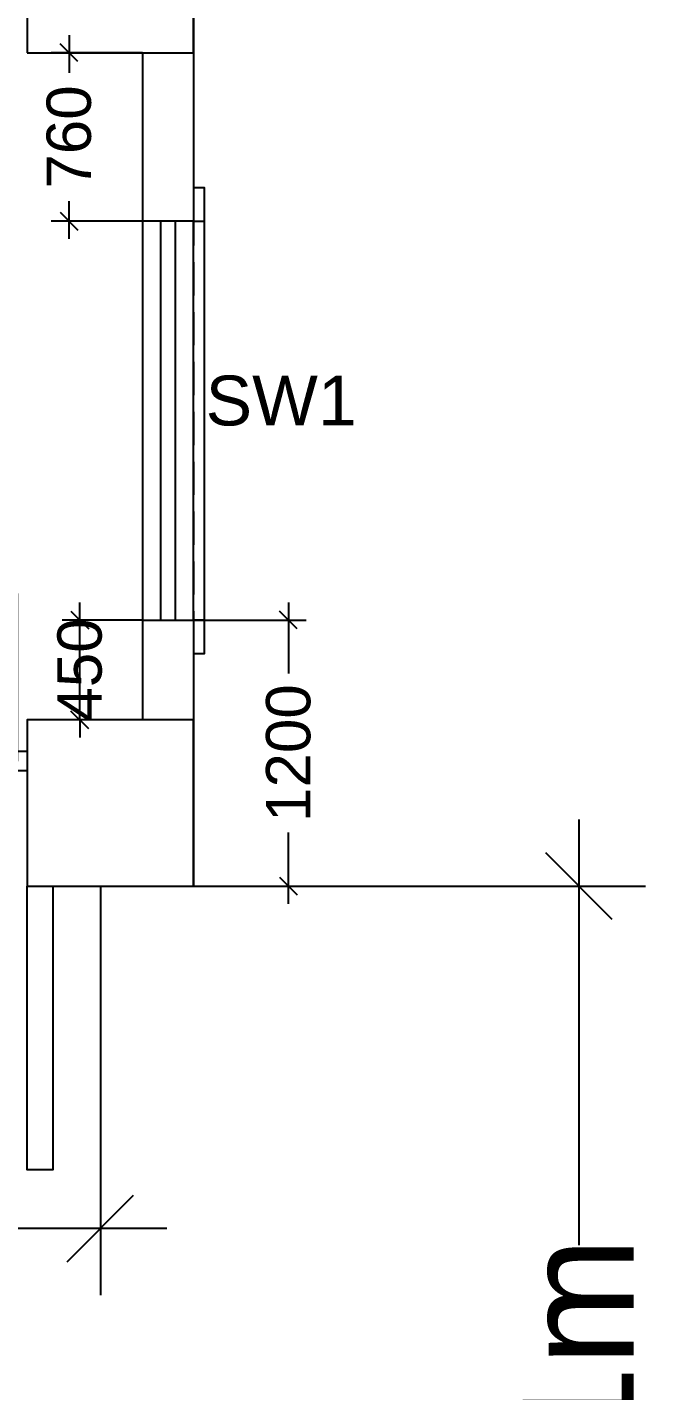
# Model space of a CAD drawing. Extents: x 6345096 to 6738923, y -6490958 to -6305885.
# Drawn here: x 6651189 to 6654006, y -6375273 to -6369121 of the extents above; entities that cross this region are included whole.
import ezdxf
from ezdxf.enums import TextEntityAlignment as Align

# ---------------------------------------------------------------- set-up
doc = ezdxf.new("R2010")
doc.units = 0
doc.header["$LTSCALE"] = 600
doc.header["$MEASUREMENT"] = 0
doc.header["$PDMODE"] = 35
doc.linetypes.add('HIDDEN', pattern=[0.375, 0.25, -0.125])
doc.layers.get('0').update_dxf_attribs({"linetype": 'CONTINUOUS'})
doc.layers.get('Defpoints').update_dxf_attribs({"linetype": 'CONTINUOUS'})
for name, color, linetype in [('chajja', 7, 'CONTINUOUS'), ('DIM', 8, 'CONTINUOUS'), ('DIM-TEXT', 8, 'CONTINUOUS'), ('DOOR', 32, 'CONTINUOUS'), ('Ele Proje.', 7, 'CONTINUOUS'), ('Fixed Glass', 171, 'CONTINUOUS'), ('HS', 251, 'CONTINUOUS'), ('joinery', 7, 'CONTINUOUS'), ('LA-column', 3, 'CONTINUOUS'), ('Staircase', 7, 'CONTINUOUS'), ('Walls', 7, 'CONTINUOUS'), ('WIN', 151, 'CONTINUOUS'), ('Working Dim', 5, 'CONTINUOUS')]:
    doc.layers.add(name, color=color, linetype=linetype)
doc.styles.add('ari', font='arial.ttf')
doc.styles.add('RT', font='romant.shx')
doc.styles.get("Standard").update_dxf_attribs({"font": 'romans.shx'})
doc.dimstyles.new('int. dim', dxfattribs={"dimtxt": 200, "dimasz": 80, "dimexe": 80, "dimexo": 0, "dimgap": 70, "dimtad": 0, "dimdec": 0, "dimzin": 12, "dimdsep": 46, "dimtxsty": 'ari', "dimblk": 'OBLIQUE', "dimcen": 2, "dimdle": 80, "dimclrd": 256, "dimclre": 256, "dimclrt": 6, "dimadec": 0, "dimazin": 0, "dimtfac": 1, "dimtdec": 0, "dimtix": 1, "dimtmove": 2, "dimatfit": 3, "dimfxl": 1, "dimtolj": 1, "dimtzin": 0, "dimlwd": -1, "dimlwe": -1, "dimarcsym": 0})
doc.dimstyles.new('STANDARD$0', dxfattribs={"dimscale": 0, "dimtxt": 150, "dimasz": 125, "dimexe": 0.75, "dimexo": 1, "dimgap": 25, "dimtad": 1, "dimdec": 0, "dimdsep": 46, "dimtxsty": 'Standard', "dimblk1": 'DOT', "dimblk2": 'DOT', "dimsah": 1, "dimcen": 2.5, "dimclrd": 1, "dimclre": 1, "dimclrt": 3, "dimadec": 0, "dimazin": 0, "dimtfac": 1, "dimtdec": 0, "dimtmove": 0, "dimatfit": 3, "dimldrblk": 'DOT', "dimfxl": 1, "dimtolj": 1, "dimtzin": 0, "dimarcsym": 0})
doc.dimstyles.new('TEXT', dxfattribs={"dimscale": 0, "dimtxt": 600, "dimasz": 300, "dimexe": 300, "dimexo": 30, "dimgap": 50, "dimtad": 0, "dimdec": 0, "dimzin": 0, "dimdsep": 46, "dimtxsty": 'RT', "dimblk": 'OBLIQUE', "dimcen": 0.09, "dimdle": 300, "dimclrd": 256, "dimclre": 256, "dimclrt": 170, "dimadec": 0, "dimazin": 0, "dimtfac": 1, "dimtdec": 0, "dimtofl": 0, "dimtmove": 2, "dimatfit": 3, "dimfxl": 1, "dimfrac": 2, "dimtolj": 1, "dimtzin": 0, "dimlwd": -1, "dimlwe": -1, "dimarcsym": 0})

# ---------------------------------------------------------------- blocks, each defined once
blk = doc.blocks.new('_Oblique')
at = {"color": 0, "linetype": 'ByBlock', "lineweight": -2}
blk.add_line((-0.5, -0.5), (0.5, 0.5), dxfattribs=at)
blk = doc.blocks.new('*D1282')
at = {"layer": 'Defpoints', "color": 0, "linetype": 'Continuous', "transparency": 16777216}
for p in [(6610879.4, -6372845.6, 13.3), (6651519.1, -6372996, 13.8), (6651519.1, -6374540.9)]:
    blk.add_point(p, dxfattribs=at)
at = {"layer": 'DIM-TEXT', "transparency": 16777216}
for p, q in [((6610879.4, -6372845.6), (6610879.4, -6374840.9)), ((6651519.1, -6372996), (6651519.1, -6374840.9)), ((6610579.4, -6374540.9), (6611790.4, -6374540.9)), ((6651819.1, -6374540.9), (6650608.1, -6374540.9))]:
    blk.add_line(p, q, dxfattribs=at)
at = {"layer": 'DIM-TEXT', "linetype": 'Continuous', "transparency": 16777216, "xscale": 300, "yscale": 300, "zscale": 300, "rotation": 180}
blk.add_blockref('_Oblique', (6610879.4, -6374540.9), dxfattribs=at)
at = {"layer": 'DIM-TEXT', "linetype": 'Continuous', "transparency": 16777216, "xscale": 300, "yscale": 300, "zscale": 300}
blk.add_blockref('_Oblique', (6651519.1, -6374540.9), dxfattribs=at)
at = {"layer": 'DIM-TEXT', "color": 170, "linetype": 'Continuous', "transparency": 16777216, "insert": (6631199.3, -6374540.9), "char_height": 750, "attachment_point": 5, "style": 'ari'}
blk.add_mtext('\\A1;{\\H1.067x;(I.C.U. - 6 Beds) EMERGENCY MEDICINE DEPT (18 Beds) TRIAGE (6 Beds)}', dxfattribs=at)
blk = doc.blocks.new('*D1298')
at = {"layer": 'Defpoints', "color": 0, "transparency": 16777216}
for p in [(6651939.4, -6372995.8, 8), (6651939.6, -6378104.7), (6653678.1, -6378104.7)]:
    blk.add_point(p, dxfattribs=at)
at = {"layer": 'DIM', "color": 8, "transparency": 16777216}
for p, q in [((6653678.1, -6372695.8), (6653678.1, -6374615.6)), ((6651939.4, -6372995.8), (6653978.1, -6372995.8)), ((6653678.1, -6378404.7), (6653678.1, -6376484.9)), ((6651939.6, -6378104.7), (6653978.1, -6378104.7))]:
    blk.add_line(p, q, dxfattribs=at)
at = {"layer": 'DIM', "color": 8, "transparency": 16777216, "xscale": 300, "yscale": 300, "zscale": 300}
for p, rotation in [((6653678.1, -6372995.8), 90), ((6653678.1, -6378104.7), 270)]:
    blk.add_blockref('_Oblique', p, dxfattribs=dict(at, rotation=rotation))
at = {"layer": 'DIM', "color": 7, "transparency": 16777216, "insert": (6653678.1, -6375550.2), "char_height": 500, "attachment_point": 5, "rotation": 90, "style": 'ari'}
blk.add_mtext('\\A1;5.11m', dxfattribs=at)
blk = doc.blocks.new('*D1697')
at = {"layer": 'Defpoints', "color": 0, "transparency": 16777216}
for p in [(6651939.6, -6371795.6, 38.2), (6652367.6, -6371795.6), (6651939.6, -6372995.6)]:
    blk.add_point(p, dxfattribs=at)
at = {"layer": 'Working Dim', "transparency": 16777216}
for p, q in [((6652367.6, -6371715.6), (6652367.6, -6372036.7)), ((6651939.6, -6371795.6), (6652447.6, -6371795.6)), ((6652367.6, -6373075.6), (6652367.6, -6372754.5)), ((6651939.6, -6372995.6), (6652447.6, -6372995.6))]:
    blk.add_line(p, q, dxfattribs=at)
at = {"layer": 'Working Dim', "transparency": 16777216, "xscale": 80, "yscale": 80, "zscale": 80}
for p, rotation in [((6652367.6, -6371795.6), 90), ((6652367.6, -6372995.6), 270)]:
    blk.add_blockref('_Oblique', p, dxfattribs=dict(at, rotation=rotation))
at = {"layer": 'Working Dim', "color": 6, "transparency": 16777216, "insert": (6652367.6, -6372395.6), "char_height": 200, "attachment_point": 5, "rotation": 90, "style": 'ari'}
blk.add_mtext('\\A1;1200', dxfattribs=at)
blk = doc.blocks.new('*D1698')
at = {"layer": 'Defpoints', "color": 0, "transparency": 16777216}
for p in [(6651426.5, -6371795.6), (6651709.6, -6371795.6, 38.2), (6651709.6, -6372245.7, 36.1)]:
    blk.add_point(p, dxfattribs=at)
at = {"layer": 'Working Dim', "transparency": 16777216}
for p, q in [((6651426.5, -6371795.6), (6651426.5, -6371715.6)), ((6651709.6, -6371795.6), (6651346.5, -6371795.6)), ((6651426.5, -6372245.7), (6651426.5, -6371795.6)), ((6651709.6, -6372245.7), (6651346.5, -6372245.7)), ((6651426.5, -6372245.7), (6651426.5, -6372325.7))]:
    blk.add_line(p, q, dxfattribs=at)
at = {"layer": 'Working Dim', "transparency": 16777216, "xscale": 80, "yscale": 80, "zscale": 80}
for p, rotation in [((6651426.5, -6371795.6), 270), ((6651426.5, -6372245.7), 90)]:
    blk.add_blockref('_Oblique', p, dxfattribs=dict(at, rotation=rotation))
at = {"layer": 'Working Dim', "color": 6, "transparency": 16777216, "insert": (6651426.5, -6372020.6), "char_height": 200, "attachment_point": 5, "rotation": 90, "style": 'ari'}
blk.add_mtext('\\A1;450', dxfattribs=at)
blk = doc.blocks.new('*D1699')
at = {"layer": 'Defpoints', "color": 0, "transparency": 16777216}
for p in [(6651377.9, -6369235.6), (6651709.6, -6369235.6, 85), (6651709.6, -6369995.6, 38.2)]:
    blk.add_point(p, dxfattribs=at)
at = {"layer": 'Working Dim', "transparency": 16777216}
for p, q in [((6651377.9, -6369155.6), (6651377.9, -6369325.8)), ((6651709.6, -6369235.6), (6651297.9, -6369235.6)), ((6651377.9, -6370075.6), (6651377.9, -6369905.4)), ((6651709.6, -6369995.6), (6651297.9, -6369995.6))]:
    blk.add_line(p, q, dxfattribs=at)
at = {"layer": 'Working Dim', "transparency": 16777216, "xscale": 80, "yscale": 80, "zscale": 80}
for p, rotation in [((6651377.9, -6369235.6), 90), ((6651377.9, -6369995.6), 270)]:
    blk.add_blockref('_Oblique', p, dxfattribs=dict(at, rotation=rotation))
at = {"layer": 'Working Dim', "color": 6, "transparency": 16777216, "insert": (6651377.9, -6369615.6), "char_height": 200, "attachment_point": 5, "rotation": 90, "style": 'ari'}
blk.add_mtext('\\A1;760', dxfattribs=at)
blk = doc.blocks.new('*D2003')
at = {"layer": 'Defpoints', "color": 0, "linetype": 'Continuous', "transparency": 16777216}
for p in [(6610879.4, -6377055.2), (6610879.4, -6378105.9, 22), (6651939.6, -6378104.7, -1)]:
    blk.add_point(p, dxfattribs=at)
at = {"layer": 'DIM-TEXT', "transparency": 16777216}
for p, q in [((6610879.4, -6378105.9), (6610879.4, -6376755.2)), ((6651939.6, -6378104.7), (6651939.6, -6376755.2)), ((6610579.4, -6377055.2), (6620675.1, -6377055.2)), ((6652239.6, -6377055.2), (6642143.8, -6377055.2))]:
    blk.add_line(p, q, dxfattribs=at)
at = {"layer": 'DIM-TEXT', "linetype": 'Continuous', "transparency": 16777216, "xscale": 300, "yscale": 300, "zscale": 300, "rotation": 180}
blk.add_blockref('_Oblique', (6610879.4, -6377055.2), dxfattribs=at)
at = {"layer": 'DIM-TEXT', "linetype": 'Continuous', "transparency": 16777216, "xscale": 300, "yscale": 300, "zscale": 300}
blk.add_blockref('_Oblique', (6651939.6, -6377055.2), dxfattribs=at)
at = {"layer": 'DIM-TEXT', "color": 170, "linetype": 'Continuous', "transparency": 16777216, "insert": (6631409.5, -6377055.2), "char_height": 750, "attachment_point": 5, "style": 'ari'}
blk.add_mtext("\\A1;{\\H1.067x;SAMPLE COLLECTION & O.P.D's (9 Nos.)}", dxfattribs=at)
blk = doc.blocks.new('A$C2CD672AE')
at = {"layer": 'Ele Proje.', "color": 8, "linetype": 'HIDDEN', "elevation": 38.2}
for points in [[(121620.1, 86428.2), (121670.1, 86428.2), (121670.1, 86578.2), (121620.1, 86578.2)], [(121620.1, 84478.2), (121670.1, 84478.2), (121670.1, 84628.2), (121620.1, 84628.2)]]:
    blk.add_lwpolyline(points, dxfattribs=at)
at = {"layer": 'Fixed Glass', "color": 8, "linetype": 'HIDDEN', "elevation": 38.2}
blk.add_lwpolyline([(121620.1, 84628.2), (121620.1, 86428.2), (121390.1, 86428.2), (121390.1, 84628.2)], close=True, dxfattribs=at)
at = {"layer": 'Staircase', "color": 8, "linetype": 'HIDDEN'}
blk.add_lwpolyline([(120985, 83428.2), (120985, 82148.2), (120870, 82148.2), (120870, 83428.2)], dxfattribs=at)
at = {"layer": 'Walls', "color": 8, "linetype": 'HIDDEN'}
for p, q in [((121620.1, 90743.2, -38.6), (121620.1, 84178.1, -38.6)), ((121390.1, 87188.2, -38.6), (121390.1, 84178.1, -38.6))]:
    blk.add_line(p, q, dxfattribs=at)
blk = doc.blocks.new('1000')
at = {"layer": 'DOOR'}
for p, q in [((0, -100), (0, 0)), ((0, 0), (49.7, 0)), ((49.7, 0), (49.7, -2.2)), ((63.2, -49.5), (49.7, -49.5)), ((49.7, -49.5), (49.7, -100)), ((63.2, -13.5), (61, -13.5)), ((63.2, -13.5), (63.2, -49.5)), ((836.8, -13.5), (836.8, -49.5)), ((836.8, -13.5), (839, -13.5)), ((836.8, -49.5), (850.3, -49.5)), ((850.3, 0), (850.3, -2.2)), ((900, 0), (850.3, 0)), ((850.3, -49.5), (850.3, -100)), ((900, -100), (900, 0)), ((49.7, -100), (0, -100)), ((49.7, -100), (49.7, -900.6)), ((100.2, -100), (49.7, -100)), ((100.2, -900.6), (100.2, -100)), ((850.3, -100), (900, -100)), ((49.7, -900.6), (100.2, -900.6))]:
    blk.add_line(p, q, dxfattribs=at)
for centre, major_axis, start_param, end_param in [((49.7, -13.5), (-7.95, 7.95), 3.926991, 5.497787), ((850.3, -13.5), (7.95, 7.95), 0.785398, 2.356194)]:
    blk.add_ellipse(centre, major_axis=major_axis, ratio=1, start_param=start_param, end_param=end_param, dxfattribs=at)
at = {"layer": 'DOOR', "color": 145}
blk.add_ellipse((64.3, -115.3), major_axis=(-519.7, 589.8), ratio=1, start_param=2.464943, end_param=4.009476, dxfattribs=at)

msp = doc.modelspace()

# ---------------------------------------------------------------- linework, layer by layer
at = {"layer": 'chajja', "color": 8}
msp.add_line((6651989.58, -6371795.568, -10.706), (6651989.58, -6369995.568, -10.706), dxfattribs=at)
at = {"layer": 'Ele Proje.', "elevation": -5.575}
for points in [[(6651939.58, -6369995.568), (6651989.58, -6369995.568), (6651989.58, -6369845.568), (6651939.58, -6369845.568)], [(6651939.58, -6371945.568), (6651989.58, -6371945.568), (6651989.58, -6371795.568), (6651939.58, -6371795.568)]]:
    msp.add_lwpolyline(points, dxfattribs=at)
at = {"layer": 'Fixed Glass', "elevation": -5.575}
msp.add_lwpolyline([(6651939.58, -6371795.568), (6651939.58, -6369995.568), (6651709.58, -6369995.568), (6651709.58, -6371795.568)], close=True, dxfattribs=at)
at = {"layer": 'LA-column', "color": 2}
for points, elevation in [([(6651189.497, -6369235.577), (6651939.497, -6369235.577), (6651939.497, -6368485.577), (6651189.497, -6368485.577)], 5.131), ([(6651189.497, -6372995.657), (6651939.497, -6372995.657), (6651939.497, -6372245.657), (6651189.497, -6372245.657)], 1.031)]:
    msp.add_lwpolyline(points, close=True, dxfattribs=dict(at, elevation=elevation))
at = {"layer": 'Staircase', "linetype": 'Continuous'}
msp.add_lwpolyline([(6651304.403, -6372995.684), (6651304.403, -6374275.694), (6651189.403, -6374275.694), (6651189.403, -6372995.684)], dxfattribs=at)
at = {"layer": 'Walls', "linetype": 'Continuous'}
for p, q in [((6651939.58, -6367910.038, -12.768), (6651939.58, -6369995.568, -12.768)), ((6651709.58, -6369235.577, 36.136), (6651709.58, -6369995.568, -12.768)), ((6651709.58, -6371795.568, -12.768), (6651709.58, -6372245.657, -12.768)), ((6651939.58, -6371795.568, -12.768), (6651939.58, -6372995.6, -12.768))]:
    msp.add_line(p, q, dxfattribs=at)
at = {"layer": 'WIN', "linetype": 'Continuous', "elevation": -5.575}
msp.add_lwpolyline([(6651858.239, -6371795.568), (6651858.239, -6369995.568), (6651790.921, -6369995.568), (6651790.921, -6371795.568)], close=True, dxfattribs=at)

# ---------------------------------------------------------------- block references
at = {"layer": 'DOOR', "linetype": 'Continuous', "xscale": 0.8888888880610689, "yscale": 0.8888888880610689, "zscale": 0.8888888880610689, "rotation": 180.0000128466253}
msp.add_blockref('1000', (6651189.497, -6372475.657, 1.031), dxfattribs=at)
at = {"layer": 'HS'}
msp.add_blockref('A$C2CD672AE', (6530319.294, -6456423.902, 8.17), dxfattribs=at)

# ---------------------------------------------------------------- texts
at = {"layer": 'joinery', "style": 'ari'}
msp.add_text('SW1', height=225, dxfattribs=at).set_placement((6652334.49, -6370917.271, -12.768), align=Align.CENTER)

# ---------------------------------------------------------------- dimensions: what is measured, and where the dimension line sits
at = {"layer": 'DIM'}
dim = msp.add_linear_dim(base=(6653678.085, -6378104.678), p1=(6651939.403, -6372995.776, 7.979), p2=(6651939.58, -6378104.678), angle=90, dimstyle='STANDARD$0', override={"dimscale": 1, "dimtxt": 500, "dimasz": 300, "dimexe": 300, "dimexo": 0, "dimgap": 1, "dimtad": 0, "dimdec": 2, "dimlfac": 0.001, "dimzin": 0, "dimpost": 'm', "dimtxsty": 'ari', "dimblk1": 'Oblique', "dimblk2": 'Oblique', "dimcen": 0, "dimdle": 300, "dimclrd": 8, "dimclre": 8, "dimclrt": 7, "dimadec": 2, "dimtdec": 2, "dimtmove": 2, "dimfxl": 0.75, "dimfrac": 1, "dimlwd": 65535, "dimlwe": 65535}, dxfattribs=at)
dim.commit()
dim.dimension.update_dxf_attribs({"geometry": '*D1298', "text_midpoint": (6653678.085, -6375550.227)})
at = {"layer": 'DIM-TEXT', "linetype": 'Continuous'}
dim = msp.add_linear_dim(base=(6651519.099, -6374540.85, -12.768), p1=(6610879.441, -6372845.638, 0.533), p2=(6651519.099, -6372995.97, 1.031), text='{\\H1.067x;(I.C.U. - 6 Beds) EMERGENCY MEDICINE DEPT (18 Beds) TRIAGE (6 Beds)}', dimstyle='TEXT', override={"dimscale": 1, "dimtxt": 750, "dimexo": 0, "dimtxsty": 'ari'}, dxfattribs=at)
dim.commit()
dim.dimension.update_dxf_attribs({"geometry": '*D1282', "text_midpoint": (6631199.27, -6374540.85, -12.768)})
dim = msp.add_linear_dim(base=(6610879.358, -6377055.236, 1.031), p1=(6651939.585, -6378104.678), p2=(6610879.358, -6378105.854, 22.984), angle=180, text="{\\H1.067x;SAMPLE COLLECTION & O.P.D's (9 Nos.)}", dimstyle='TEXT', override={"dimscale": 1, "dimtxt": 750, "dimexo": 0, "dimtxsty": 'ari'}, dxfattribs=at)
dim.commit()
dim.dimension.update_dxf_attribs({"geometry": '*D2003', "text_midpoint": (6631409.471, -6377055.236, 1.031)})
at = {"layer": 'Working Dim', "color": 6}
for base, p1, p2, picture, middle in [((6651377.868, -6369235.577, -43.774), (6651709.58, -6369995.568, -5.575), (6651709.58, -6369235.577, 41.267), '*D1699', (6651377.868, -6369615.572, -43.774)), ((6651426.512, -6371795.568, -43.774), (6651709.58, -6372245.657, -7.637), (6651709.58, -6371795.568, -5.575), '*D1698', (6651426.512, -6372020.612, -43.774)), ((6652367.576, -6371795.568, -43.774), (6651939.58, -6372995.6, -43.774), (6651939.58, -6371795.568, -5.575), '*D1697', (6652367.576, -6372395.584, -43.774))]:
    dim = msp.add_linear_dim(base=base, p1=p1, p2=p2, angle=90, dimstyle='int. dim', override={"dimtxt": 200, "dimarcsym": 1}, dxfattribs=at)
    dim.commit()
    dim.dimension.update_dxf_attribs({"geometry": picture, "text_midpoint": middle})

doc.saveas('drawing.dxf')
